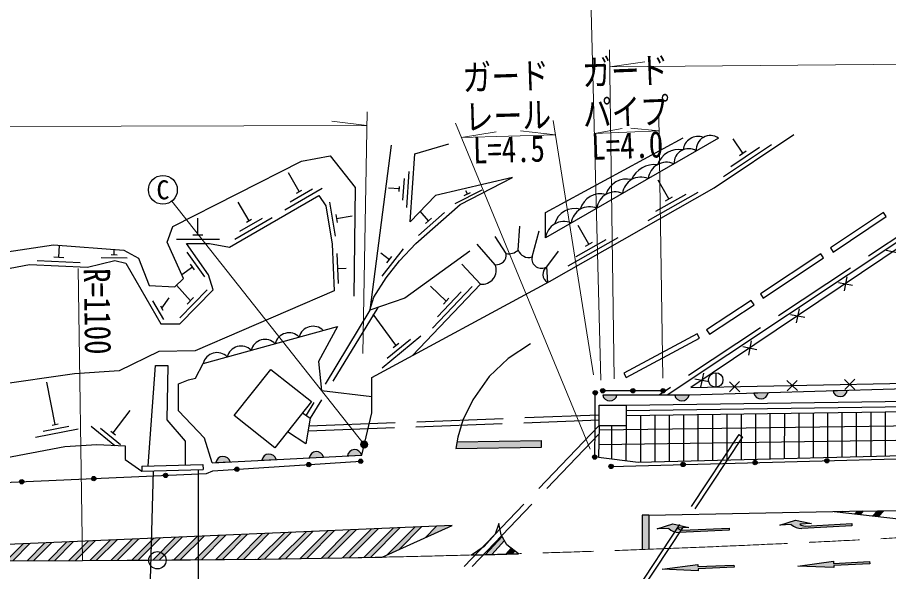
# Model space of a CAD drawing. Units: millimetres at full size, sheet at 1:1000; details may follow other scales. Extents: x 40000 to 680000, y 20000 to 380000.
# Drawn here: x 154891 to 215415, y 279806 to 318290 of the extents above; entities that cross this region are included whole.
import ezdxf
from ezdxf.enums import TextEntityAlignment as Align

# ---------------------------------------------------------------- set-up
doc = ezdxf.new("R2010")
doc.units = ezdxf.units.MM
doc.header["$LTSCALE"] = 1000
doc.linetypes.add('CHAIN', pattern=[18.5, 12, -1.5, 3.5, -1.5])
doc.linetypes.add('DASHED', pattern=[7.5, 6, -1.5])
for name, color, linetype, lineweight in [('M-BGD', 7, 'Continuous', 25), ('M-BMK', 2, 'CHAIN', 13), ('M-BMK-SRVR', 3, 'Continuous', 25), ('M-STR-HTXT', 7, 'Continuous', 13), ('M-STR-STR1', 1, 'Continuous', 25), ('M-STR-STRC', 7, 'Continuous', 25)]:
    doc.layers.add(name, color=color, linetype=linetype, lineweight=lineweight)
doc.styles.add('ＭＳ ゴシック', font='')
doc.styles.get('ＭＳ ゴシック').set_extended_font_data('MS Gothic')

msp = doc.modelspace()

# ---------------------------------------------------------------- hatches: boundary and pattern name
at = {"layer": 'M-BGD'}
for points in [[(194884, 292224, -0.41421), (195034, 292374, -0.41421), (195184, 292224, -1)], [(195405, 292362, -0.41421), (195555, 292512, -0.41421), (195705, 292362, -1)], [(197501, 292362, -0.41421), (197651, 292512, -0.41421), (197801, 292362, -1)], [(199598, 292362, -0.41421), (199748, 292512, -0.41421), (199898, 292362, -1)], [(211555, 292349, 0.82183), (212545, 292377)], [(196546, 292062, -0.82183), (195555, 292062)], [(201550, 292062, -0.82183), (200559, 292062)], [(206057, 292191, 0.82183), (207048, 292219)], [(175167, 287706, -0.82183), (176157, 287757)], [(177819, 287843, -0.82183), (178809, 287894)], [(168682, 287371, -0.82183), (169671, 287422)], [(171877, 287536, -0.82183), (172866, 287587)], [(178589, 287457, -0.41421), (178729, 287617, -0.41421), (178889, 287477, -1)], [(194854, 287754, -0.41421), (195004, 287904, -0.41421), (195154, 287754, -1)], [(205986, 287371, -0.41421), (206132, 287525, -0.41421), (206286, 287379, -1)], [(210985, 287503, -0.41421), (211131, 287657, -0.41421), (211285, 287511, -1)], [(169990, 286903, -0.41421), (170130, 287062, -0.41421), (170289, 286922, -1)], [(174979, 287225, -0.41421), (175119, 287384, -0.41421), (175279, 287244, -1)], [(195990, 287106, -0.41421), (196136, 287260, -0.41421), (196290, 287114, -1)], [(200988, 287238, -0.41421), (201134, 287392, -0.41421), (201288, 287246, -1)], [(160040, 286259, -1), (160340, 286272, -0.41421), (160197, 286115, -0.41421)], [(165035, 286480, -1), (165335, 286494, -0.41421), (165192, 286337, -0.41421)], [(155045, 286037, -1), (155345, 286050, -0.41421), (155202, 285894, -0.41421)]]:
    msp.add_hatch(color=256, dxfattribs=at).paths.add_polyline_path(points)
at = {"layer": 'M-STR-HTXT'}
msp.add_hatch(color=256, dxfattribs=at).paths.add_polyline_path([(179017, 288883, -1), (178954, 288387, -0.41421), (178737, 288667, -0.41421)])
at = {"layer": 'M-STR-STRC'}
for points in [[(191302, 288901), (185425, 288806), (185339, 288354), (191309, 288451)], [(212283, 283994), (211640, 283981), (212213, 283916)], [(213682, 284014), (213249, 284009), (213076, 283817), (213464, 283773)], [(215076, 284030), (214644, 284025), (214327, 283674), (214715, 283629)], [(198748, 283722), (198298, 283722), (198298, 281337, 0.0001), (198748, 281354)], [(208658, 283069), (207859, 283028), (208942, 283384), (210056, 283140), (209257, 283100, 0.20151), (209621, 282968), (212860, 283133), (212867, 282983), (209386, 282806, -0.20151)], [(176927, 282655), (176458, 282635), (174538, 280709), (174995, 280717)], [(178439, 282719), (177970, 282699), (176011, 280735), (176468, 280742)], [(179951, 282783), (179481, 282764), (177484, 280760), (177941, 280768)], [(181462, 282848), (180993, 282828), (178957, 280785), (179414, 280793)], [(182974, 282912), (182505, 282892), (180589, 280970), (181406, 281339)], [(185087, 283001), (184017, 282956), (183223, 282159)], [(200138, 282800), (199339, 282768), (200426, 283112), (201537, 282857), (200737, 282825, 0.20151), (201100, 282689), (204341, 282820), (204347, 282670), (200864, 282530, -0.20151)], [(163322, 282078), (162852, 282058), (161379, 280581), (161832, 280584)], [(164833, 282142), (164364, 282122), (162838, 280592), (163291, 280595)], [(166345, 282206), (165876, 282187), (164297, 280603), (164750, 280607)], [(167857, 282271), (167388, 282251), (165757, 280615), (166209, 280618)], [(169369, 282335), (168899, 282315), (167216, 280626), (167669, 280630)], [(170880, 282399), (170411, 282379), (168675, 280637), (169128, 280641)], [(172392, 282463), (171923, 282443), (170134, 280649), (170587, 280652)], [(173904, 282527), (173435, 282507), (171593, 280660), (171794, 280662), (172048, 280666)], [(175415, 282591), (174946, 282571), (173064, 280684), (173522, 280692)], [(188724, 281955), (188558, 282244), (187413, 280983), (187854, 280996)], [(155763, 281758), (155294, 281738), (154117, 280557), (154567, 280558)], [(157275, 281822), (156806, 281802), (155567, 280559), (156017, 280560)], [(158786, 281886), (158317, 281866), (157017, 280562), (157467, 280562)], [(160298, 281950), (159829, 281930), (158467, 280564), (158917, 280565)], [(161810, 282014), (161341, 281994), (159920, 280569), (160373, 280573)], [(189455, 281234), (189200, 281427), (188834, 281023), (189275, 281036)], [(199678, 279979), (202185, 279853), (202179, 280003), (204678, 280102), (204672, 280252), (202174, 280153), (202168, 280303)], [(209107, 280181), (211615, 280077), (211608, 280226), (214105, 280346), (214098, 280496), (211600, 280376), (211593, 280526)]]:
    msp.add_hatch(color=256, dxfattribs=at).paths.add_polyline_path(points)

# ---------------------------------------------------------------- linework, layer by layer
at = {"layer": 'M-BGD'}
for p, q in [((180866, 309415), (179375, 297960)), ((203956, 307248), (207278, 309476)), ((204453, 307942), (206447, 309279)), ((205283, 308860), (204613, 309859)), ((225420, 308932), (200024, 292062)), ((205050, 308704), (205515, 309016)), ((174473, 306191), (173721, 307489)), ((181937, 305087), (182116, 307581)), ((181674, 305607), (181781, 307103)), ((200151, 305694), (199411, 306999)), ((173476, 304920), (176071, 306424)), ((173844, 305480), (175402, 306383)), ((174291, 306086), (174654, 306296)), ((181428, 306377), (180680, 306431)), ((181416, 306202), (181441, 306551)), ((185313, 305362), (187180, 306323)), ((185932, 305917), (186368, 306141)), ((186150, 306029), (186041, 306242)), ((198708, 304185), (202187, 306160)), ((199256, 304841), (201343, 306026)), ((199908, 305556), (200395, 305833)), ((170983, 304168), (170230, 305466)), ((176567, 305469), (176962, 303102)), ((177014, 304611), (177106, 304059)), ((177060, 304335), (178151, 304517)), ((182751, 303155), (184556, 304736)), ((183456, 304171), (182881, 304827)), ((167432, 303184), (167432, 304344)), ((169986, 302897), (172581, 304401)), ((170354, 303458), (171912, 304360)), ((170801, 304063), (171164, 304274)), ((183246, 303986), (183667, 304355)), ((194598, 302542), (193858, 303847)), ((189676, 302134), (189805, 303790)), ((190644, 301656), (191143, 303473)), ((165932, 302884), (168932, 302884)), ((167082, 303184), (167782, 303184)), ((188847, 301885), (188078, 303086)), ((193155, 301033), (196634, 303008)), ((193703, 301689), (195790, 302874)), ((194355, 302404), (194842, 302680)), ((157775, 301641), (157815, 302455)), ((161616, 301815), (161623, 302174)), ((180227, 300329), (181706, 302220)), ((188091, 301118), (186827, 302536)), ((191676, 300981), (192482, 302065)), ((215247, 302118), (216228, 301925)), ((156263, 301414), (159259, 301268)), ((157426, 301658), (158125, 301624)), ((160711, 301625), (162511, 301586)), ((161406, 301820), (161826, 301811)), ((167911, 300272), (166691, 301981)), ((177081, 301905), (177172, 299807)), ((180730, 301459), (180140, 301921)), ((180558, 301239), (180903, 301680)), ((167057, 300952), (166311, 300420)), ((167199, 300753), (166915, 301152)), ((177126, 300856), (177726, 300882)), ((187055, 299765), (185761, 301166)), ((191736, 299885), (191676, 300981)), ((212513, 300283), (212320, 299302)), ((166905, 298611), (165954, 299688)), ((182335, 294815), (187055, 299765)), ((184682, 298581), (183596, 299616)), ((183736, 296719), (186496, 299614)), ((211926, 299889), (212907, 299696)), ((166175, 297436), (168063, 299366)), ((184071, 297505), (185727, 299242)), ((164282, 298611), (165029, 297310)), ((164916, 298110), (165435, 298815)), ((166684, 298385), (167125, 298836)), ((184488, 298378), (184875, 298783)), ((164828, 298262), (165003, 297958)), ((209192, 298054), (208998, 297073)), ((181193, 295521), (179614, 297683)), ((208604, 297660), (209586, 297467)), ((180221, 293947), (182927, 296167)), ((180572, 294623), (182195, 295955)), ((181004, 295366), (181383, 295676)), ((205283, 295431), (206264, 295238)), ((205870, 295825), (205677, 294844)), ((202549, 293596), (202356, 292615)), ((203407, 293615), (203407, 292615)), ((157515, 290023), (156938, 292951)), ((201962, 293202), (202943, 293009)), ((205079, 292294), (204358, 292986)), ((204372, 292280), (205065, 293001)), ((209078, 292375), (208357, 293068)), ((208371, 292361), (209064, 293082)), ((213077, 292456), (212356, 293149)), ((212370, 292442), (213063, 293163)), ((176009, 292382), (179504, 291958)), ((199748, 292362), (195555, 292362)), ((197174, 291371), (268822, 292388)), ((212545, 292377), (211555, 292349)), ((196546, 292062), (195555, 292062)), ((197174, 290990), (268822, 292020)), ((201550, 292062), (200559, 292062)), ((207048, 292219), (206057, 292191)), ((197174, 290644), (268822, 291619)), ((161551, 289430), (162714, 290981)), ((198173, 290658), (198172, 287397)), ((199173, 290671), (199172, 287422)), ((200173, 290685), (200172, 287447)), ((201173, 290699), (201172, 287472)), ((202173, 290712), (202172, 287497)), ((203173, 290726), (203172, 287522)), ((204173, 290739), (204172, 287547)), ((205173, 290753), (205172, 287572)), ((206173, 290767), (206172, 287597)), ((207173, 290780), (207172, 287623)), ((208173, 290794), (208172, 287648)), ((209173, 290807), (209172, 287673)), ((210173, 290821), (210172, 287698)), ((211173, 290835), (211172, 287723)), ((212173, 290848), (212172, 287748)), ((213173, 290862), (213172, 287773)), ((214173, 290875), (214172, 287798)), ((215173, 290889), (215172, 287824)), ((157309, 289983), (157721, 290063)), ((160010, 289914), (161655, 288570)), ((196173, 289918), (196172, 287631)), ((197173, 289918), (197172, 287501)), ((156156, 289149), (159102, 289720)), ((156688, 289557), (158455, 289900)), ((160665, 289767), (162059, 288628)), ((161389, 289562), (161714, 289297)), ((171877, 287536), (172866, 287587)), ((175167, 287706), (176157, 287757)), ((177819, 287843), (178809, 287894)), ((168682, 287371), (169671, 287422))]:
    msp.add_line(p, q, dxfattribs=at)
at = {"layer": 'M-BGD', "linetype": 'DASHED'}
for p, q in [((225254, 309182), (199482, 292062)), ((179375, 297960), (174950, 290657)), ((179922, 298148), (175237, 290455)), ((175146, 289922), (195298, 290697)), ((175086, 289570), (195298, 290347)), ((180730, 274755), (195299, 289939)), ((181285, 274754), (195290, 289353)), ((205023, 289326), (191862, 269442)), ((205023, 289326), (205274, 289161)), ((205274, 289161), (192127, 269299))]:
    msp.add_line(p, q, dxfattribs=at)
at = {"layer": 'M-BGD'}
for points in [[(168412, 287357), (178811, 287894), (179504, 290840), (179504, 293288), (191848, 299946), (203304, 306449), (208840, 310162)], [(203598, 309914), (191579, 302979), (191579, 304743), (201146, 309930)], [(179375, 297960), (179658, 298861), (180507, 300200), (181428, 301377), (182574, 302600), (185660, 305304), (189279, 307169), (183936, 305921), (182166, 304084), (182506, 308824), (184867, 309511)], [(130949, 286047), (129367, 291038), (127327, 293508), (131636, 297800), (145193, 300657), (157394, 302486), (162278, 302126), (163292, 301579), (164037, 299663), (165838, 299569), (166424, 300169), (165298, 302673), (165691, 303775), (174621, 308308), (176621, 308675), (178351, 306484), (178272, 298929)], [(222438, 306517), (201666, 292578), (224714, 293047)], [(131374, 296501), (155734, 301139), (159759, 300944), (161666, 301410), (162431, 301229), (164858, 297006), (166174, 297006), (168493, 299376), (168172, 300422), (166630, 302584), (168233, 302584), (169627, 302342), (175822, 305933), (176308, 305196), (176753, 302533), (176893, 299303), (167245, 295139), (164717, 295094), (161964, 293747), (158856, 293531), (147845, 291958)], [(186312, 302056), (181806, 298798), (179375, 297960)], [(168412, 287357), (167886, 289074), (166090, 290973), (166090, 292838), (166769, 293125), (167266, 293235), (167795, 294256), (177140, 296822), (175799, 294398), (176009, 292382)], [(195298, 289918), (195268, 287748), (198007, 287392), (221945, 287994), (245985, 288732), (283918, 292419), (285704, 294157)], [(163980, 287147), (164486, 294116), (165331, 294116), (165277, 290337), (166553, 288863), (166539, 287213)], [(225406, 292746), (225332, 292745), (201588, 292062), (195555, 292062)], [(195004, 287754), (195034, 289920), (195034, 292253)], [(196140, 287110), (246122, 288435), (283510, 292073)], [(174701, 290833), (175237, 290455), (174934, 288684), (173648, 289503)], [(195295, 289659), (224305, 290036), (266943, 290769)], [(195280, 288620), (225441, 289079), (254782, 289587)], [(131759, 285841), (145608, 286118), (158187, 288503), (160398, 288642), (162372, 288530), (162372, 287581), (163542, 286767)], [(65228, 284655), (100052, 284597), (122051, 284572), (168028, 286613), (168475, 286805), (178739, 287467)]]:
    msp.add_lwpolyline(points, dxfattribs=at)
for points in [[(215252, 304460), (215057, 304751), (211370, 302280), (211565, 301990)], [(210894, 301591), (210700, 301882), (206507, 299085), (206701, 298794)], [(206070, 298331), (205878, 298624), (202770, 296589), (202962, 296297)], [(202278, 296018), (202112, 296326), (197024, 293589), (197189, 293281)], [(169956, 290636), (172495, 293845), (175317, 291613), (172779, 288403)], [(195298, 291371), (197174, 291371), (197174, 289918), (195298, 289918)]]:
    msp.add_lwpolyline(points, close=True, dxfattribs=at)
for centre, radius in [((203407, 293115), 500), ((195034, 292224), 150), ((195555, 292362), 150), ((197651, 292362), 150), ((199748, 292362), 150), ((178739, 287467), 150), ((195004, 287754), 150), ((206136, 287375), 150), ((211135, 287507), 150), ((170139, 286913), 150), ((175129, 287234), 150), ((196140, 287110), 150), ((201138, 287242), 150), ((160190, 286265), 150), ((165185, 286487), 150), ((155195, 286043), 150)]:
    msp.add_circle(centre, radius, dxfattribs=at)
for centre, radius, start, end in [((202180, 308967), 1052, 69.66424, 173.34698), ((203040, 309097), 989, 55.62274, 184.34581), ((200846, 307528), 1587, 79.5214, 160.44714), ((201528, 308140), 1027, 59.20803, 180.76051), ((199157, 306334), 1737, 83.60692, 156.36162), ((199992, 306947), 1285, 66.67808, 173.29046), ((197235, 305542), 1524, 77.47097, 162.49757), ((198208, 305917), 1285, 66.67808, 173.29046), ((195416, 304572), 1474, 75.66732, 164.30122), ((196423, 304888), 1285, 66.67808, 173.29046), ((194639, 303858), 1285, 66.67808, 173.29046), ((193622, 303560), 1460, 75.10424, 164.8643), ((192855, 302829), 1285, 66.67808, 173.29046), ((189011, 302844), 973, 260.29619, 313.08607), ((190414, 302411), 789, 200.5659, 286.93188), ((188158, 301808), 693, 264.39754, 6.39251), ((191302, 301536), 669, 169.67976, 303.91652), ((187167, 300753), 994, 263.51286, 21.58819), ((192035, 300451), 640, 124.15852, 242.10473), ((175431, 295856), 989, 44.35735, 166.35054), ((173762, 295397), 989, 44.35735, 166.35054), ((170425, 294481), 989, 44.35735, 166.35054), ((172093, 294939), 989, 44.35735, 166.35054), ((168756, 294023), 989, 44.35735, 166.35054), ((212047, 292461), 505, 192.81933, 350.47752), ((196050, 292160), 505, 191.1709, 348.8291), ((201055, 292160), 505, 191.1709, 348.8291), ((206550, 292303), 505, 192.81933, 350.47752), ((175667, 287634), 505, 14.12718, 171.78537), ((178319, 287771), 505, 14.12718, 171.78537), ((169181, 287299), 505, 14.12718, 171.78537), ((172377, 287464), 505, 14.12718, 171.78537)]:
    msp.add_arc(centre, radius, start, end, dxfattribs=at)
at = {"layer": 'M-BMK'}
msp.add_line((65217, 280423), (159411, 280565), dxfattribs=at)
msp.add_arc((157032, 1380563), 1100000, 270.12393, 275.39021, dxfattribs=at)
at = {"layer": 'M-BMK-SRVR'}
msp.add_circle((164620, 280589), 600, dxfattribs=at)
at = {"layer": 'M-STR-HTXT'}
for p, q in [((195433, 293094), (194677, 321883)), ((196352, 293191), (196031, 316030)), ((196047, 314867), (198477, 315214)), ((178899, 294945), (179184, 311743)), ((194906, 293464), (192123, 311138)), ((199739, 293236), (199452, 311404)), ((65284, 310423), (179168, 310792)), ((179168, 310792), (176731, 311085)), ((194690, 288308), (185331, 310937)), ((194983, 310235), (196916, 310579)), ((199468, 310404), (197514, 310600)), ((185740, 309947), (188161, 310356)), ((185740, 309947), (192280, 310143)), ((192280, 310143), (189839, 310404)), ((194983, 310235), (199468, 310404)), ((178985, 288635), (165621, 305533)), ((159106, 300847), (159411, 280565))]:
    msp.add_line(p, q, dxfattribs=at)
msp.add_lwpolyline([(196047, 314867), (282276, 315624), (284720, 315656)], dxfattribs=at)
msp.add_circle((178985, 288635), 250, dxfattribs=at)
at = {"layer": 'M-STR-STR1'}
for p, q in [((163534, 287136), (167778, 287244)), ((163534, 287136), (163542, 286767)), ((163542, 286767), (167795, 286904)), ((167468, 274294), (167463, 286893)), ((167778, 287244), (167795, 286904)), ((164327, 286792), (163965, 274382))]:
    msp.add_line(p, q, dxfattribs=at)
at = {"layer": 'M-STR-STRC'}
for p, q in [((185425, 288806), (191302, 288901)), ((191309, 288451), (191302, 288901)), ((185339, 288354), (191309, 288451)), ((198748, 283722), (212710, 284003)), ((212213, 283916), (212283, 283994)), ((213076, 283817), (213249, 284009)), ((213464, 283773), (213682, 284014)), ((214327, 283674), (214644, 284025)), ((214715, 283629), (215076, 284030)), ((198298, 283722), (198298, 281337)), ((198748, 283722), (198298, 283722)), ((198748, 283722), (198748, 281354)), ((174995, 280717), (176927, 282655)), ((176011, 280735), (177970, 282699)), ((176468, 280742), (178439, 282719)), ((177484, 280760), (179481, 282764)), ((177941, 280768), (179951, 282783)), ((178957, 280785), (180993, 282828)), ((179414, 280793), (181462, 282848)), ((180589, 280970), (182505, 282892)), ((181406, 281339), (182974, 282912)), ((183223, 282159), (184017, 282956)), ((161379, 280581), (162852, 282058)), ((161832, 280584), (163322, 282078)), ((162838, 280592), (164364, 282122)), ((163291, 280595), (164833, 282142)), ((164297, 280603), (165876, 282187)), ((164750, 280607), (166345, 282206)), ((165757, 280615), (167388, 282251)), ((166209, 280618), (167857, 282271)), ((167216, 280626), (168899, 282315)), ((167669, 280630), (169369, 282335)), ((168675, 280637), (170411, 282379)), ((169128, 280641), (170880, 282399)), ((170134, 280649), (171923, 282443)), ((170587, 280652), (172392, 282463)), ((171593, 280660), (173435, 282507)), ((172048, 280666), (173904, 282527)), ((173064, 280684), (174946, 282571)), ((173522, 280692), (175415, 282591)), ((174538, 280709), (176458, 282635)), ((187413, 280983), (188558, 282244)), ((154117, 280557), (155294, 281738)), ((154567, 280558), (155763, 281758)), ((155567, 280559), (156806, 281802)), ((156017, 280560), (157275, 281822)), ((157017, 280562), (158317, 281866)), ((157467, 280562), (158786, 281886)), ((158467, 280564), (159829, 281930)), ((158917, 280565), (160298, 281950)), ((159920, 280569), (161341, 281994)), ((160373, 280573), (161810, 282014)), ((187854, 280996), (188724, 281955)), ((188834, 281023), (189200, 281427)), ((189275, 281036), (189455, 281234))]:
    msp.add_line(p, q, dxfattribs=at)
for points in [[(190535, 295624), (188986, 294614), (187671, 293351), (186531, 291737), (185842, 290324), (185489, 289138), (185339, 288354)], [(211640, 283981), (231543, 281706), (251584, 284459)], [(211640, 283981), (212710, 284003), (238382, 284302), (251584, 284459)], [(212710, 284003), (238382, 284302), (251584, 284459)], [(208658, 283069), (207859, 283028), (208942, 283384), (210056, 283140), (209257, 283100)], [(200138, 282800), (199339, 282768), (200426, 283112), (201537, 282857), (200737, 282825)], [(201100, 282689), (204341, 282820), (204347, 282670), (200864, 282530)], [(209621, 282968), (212860, 283133), (212867, 282983), (209386, 282806)]]:
    msp.add_lwpolyline(points, dxfattribs=at)
for points in [[(126471, 280515), (159411, 280565), (171794, 280662), (180229, 280807), (185087, 283001)], [(188330, 283148), (188072, 282393), (187311, 281546), (186433, 280956), (189702, 281048), (188895, 281657), (188489, 282365)], [(199678, 279979), (202168, 280303), (202174, 280153), (204672, 280252), (204678, 280102), (202179, 280003), (202185, 279853)], [(209107, 280181), (211593, 280526), (211600, 280376), (214098, 280496), (214105, 280346), (211608, 280226), (211615, 280077)]]:
    msp.add_lwpolyline(points, close=True, dxfattribs=at)
msp.add_circle((165000, 306317), 1000, dxfattribs=at)
for centre, radius, start, end in [((200823, 283529), 1000, 226.74164, 272.31464), ((201080, 283189), 500, 226.74164, 272.31464), ((209335, 283804), 1000, 227.34515, 272.91814), ((209596, 283467), 500, 227.34515, 272.91814)]:
    msp.add_arc(centre, radius, start, end, dxfattribs=at)

# ---------------------------------------------------------------- texts
at = {"layer": 'M-STR-HTXT', "style": 'ＭＳ ゴシック', "width": 0.8}
for s, rotation, p in [('ガード', 2.151, (197180, 313094)), ('ガード', 1.711, (188861, 312730)), ('パイプ', 2.151, (197227, 310268)), ('レール', 1.711, (189011, 309994))]:
    msp.add_text(s, height=1833, rotation=rotation, dxfattribs=at).set_placement(p, align=Align.BOTTOM_CENTER)
for s, rotation, p in [('L=4.5', 1.711, (189010, 310045)), ('L=4.0', 2.151, (197225, 310319))]:
    msp.add_text(s, height=1833, rotation=rotation, dxfattribs=at).set_placement(p, align=Align.TOP_CENTER)
msp.add_text('R=1100', height=1833, rotation=270.907, dxfattribs=at).set_placement((158949, 300845), align=Align.BOTTOM_LEFT)
at = {"layer": 'M-STR-STRC', "style": 'ＭＳ ゴシック'}
msp.add_text('C', height=1320, dxfattribs=at).set_placement((165000, 306317), align=Align.MIDDLE_CENTER)

doc.saveas('drawing.dxf')
